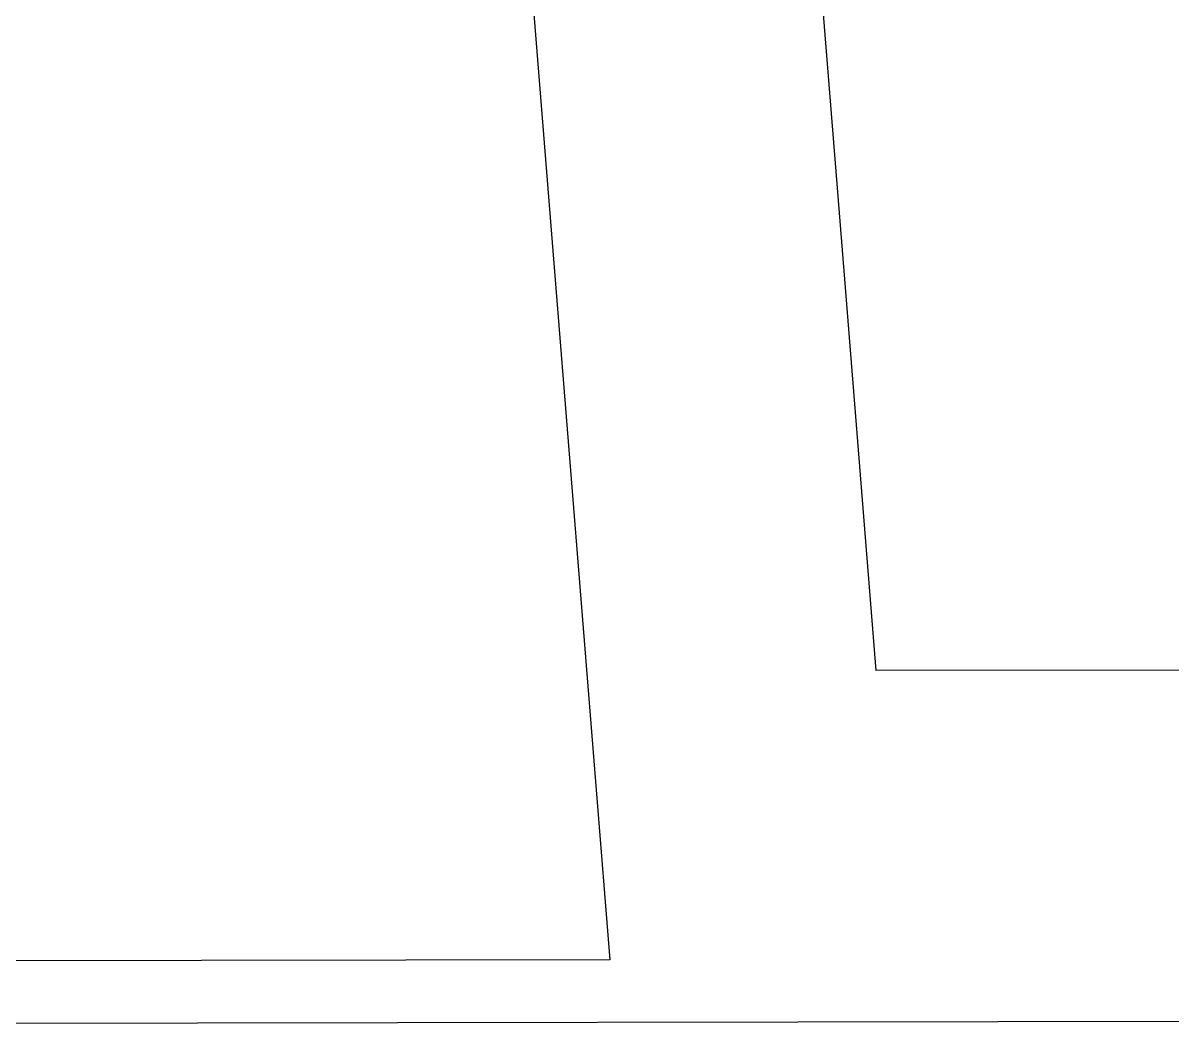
# Model space of a CAD drawing. Extents: x -83 to 83, y -28 to 43.
# Drawn here: x 21.1398 to 21.5361, y -1.949 to -1.6021 of the extents above; entities that cross this region are included whole.
import ezdxf

# ---------------------------------------------------------------- set-up
doc = ezdxf.new("R2010")
doc.units = 0
doc.layers.get('0').update_dxf_attribs({"linetype": 'CONTINUOUS'})

msp = doc.modelspace()

# ---------------------------------------------------------------- linework, layer by layer
for p, q in [((21.39813, -1.3787), (21.42315, -1.69045)), ((21.30153, -1.41795), (21.32339, -1.69062)), ((21.32339, -1.69062), (21.3422, -1.92518)), ((21.42315, -1.69045), (21.43399, -1.82544)), ((22.93239, -1.82281), (21.43399, -1.82544)), ((21.3422, -1.92518), (20.79614, -1.92614)), ((20.00871, -1.94902), (24.00822, -1.942))]:
    msp.add_line(p, q)

doc.saveas('drawing.dxf')
